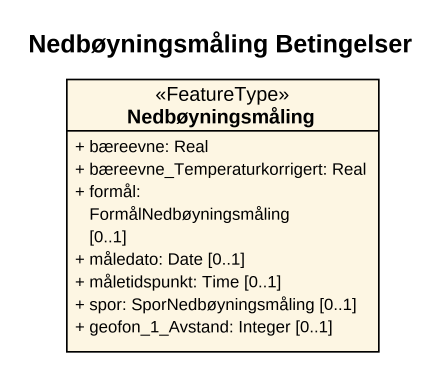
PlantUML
@startuml
title Nedbøyningsmåling Betingelser
hide circle
hide empty members
skinparam classAttributeIconSize 0
class Nedbøyningsmåling <<FeatureType>> {
  + bæreevne: Real
  + bæreevne_Temperaturkorrigert: Real
  + formål: FormålNedbøyningsmåling [0..1]
  + måledato: Date [0..1]
  + måletidspunkt: Time [0..1]
  + spor: SporNedbøyningsmåling [0..1]
  + geofon_1_Avstand: Integer [0..1]
}
@enduml
